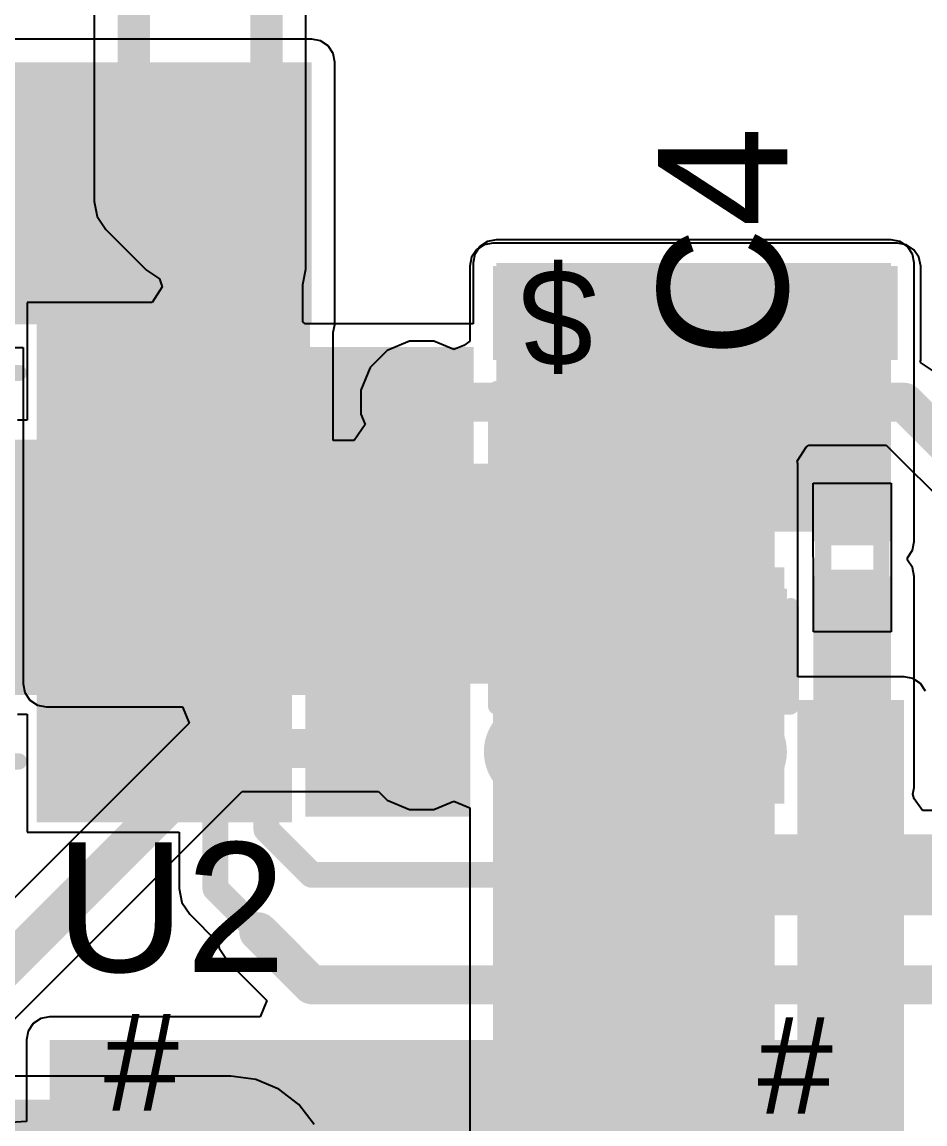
# Model space of a CAD drawing. Header units: millimetres. Extents: x -0.18 to 3.25, y -0.28 to 1.
# Drawn here: x 0.6775 to 0.9565, y 0.188 to 0.5284 of the extents above; entities that cross this region are included whole.
import ezdxf

# ---------------------------------------------------------------- set-up
doc = ezdxf.new("R2010")
doc.units = ezdxf.units.MM
doc.header["$MEASUREMENT"] = 0
for name, color, linetype in [('BottomLayer', 5, 'Continuous'), ('BottomSolder', 6, 'Continuous'), ('TopLayer', 1, 'Continuous'), ('TopOverlay', 2, 'Continuous'), ('TopPaste', 8, 'Continuous'), ('TopSolder', 216, 'Continuous'), ('ViaHoleLayer', 16, 'Continuous')]:
    doc.layers.add(name, color=color, linetype=linetype)
doc.styles.add('Arial', font='', dxfattribs={"height": 0.2})
doc.styles.get('Arial').set_extended_font_data('Arial')

# ---------------------------------------------------------------- blocks, each defined once
blk = doc.blocks.new('20_QFN_3')
at = {"layer": 'TopLayer'}
for points in [[(-0.03543, 0.0748), (-0.02756, 0.0748), (-0.02756, 0.04331), (-0.03543, 0.04331)], [(-0.01969, 0.0748), (-0.01181, 0.0748), (-0.01181, 0.04331), (-0.01969, 0.04331)], [(-0.00394, 0.0748), (0.00394, 0.0748), (0.00394, 0.04331), (-0.00394, 0.04331)], [(0.01181, 0.0748), (0.01969, 0.0748), (0.01969, 0.04331), (0.01181, 0.04331)], [(0.02756, 0.0748), (0.03543, 0.0748), (0.03543, 0.04331), (0.02756, 0.04331)], [(-0.0748, 0.03543), (-0.04331, 0.03543), (-0.04331, 0.02756), (-0.0748, 0.02756)], [(-0.03543, 0.03543), (0.03543, 0.03543), (0.03543, -0.03543), (-0.03543, -0.03543)], [(0.04331, 0.03543), (0.0748, 0.03543), (0.0748, 0.02756), (0.04331, 0.02756)], [(-0.0748, 0.01969), (-0.04331, 0.01969), (-0.04331, 0.01181), (-0.0748, 0.01181)], [(0.04331, 0.01969), (0.0748, 0.01969), (0.0748, 0.01181), (0.04331, 0.01181)], [(-0.0748, 0.00394), (-0.04331, 0.00394), (-0.04331, -0.00394), (-0.0748, -0.00394)], [(0.04331, 0.00394), (0.0748, 0.00394), (0.0748, -0.00394), (0.04331, -0.00394)], [(-0.0748, -0.01181), (-0.04331, -0.01181), (-0.04331, -0.01969), (-0.0748, -0.01969)], [(0.04331, -0.01181), (0.0748, -0.01181), (0.0748, -0.01969), (0.04331, -0.01969)], [(-0.0748, -0.02756), (-0.04331, -0.02756), (-0.04331, -0.03543), (-0.0748, -0.03543)], [(0.04331, -0.02756), (0.0748, -0.02756), (0.0748, -0.03543), (0.04331, -0.03543)], [(-0.03543, -0.04331), (-0.02756, -0.04331), (-0.02756, -0.0748), (-0.03543, -0.0748)], [(-0.01969, -0.04331), (-0.01181, -0.04331), (-0.01181, -0.0748), (-0.01969, -0.0748)], [(-0.00394, -0.04331), (0.00394, -0.04331), (0.00394, -0.0748), (-0.00394, -0.0748)], [(0.01181, -0.04331), (0.01969, -0.04331), (0.01969, -0.0748), (0.01181, -0.0748)], [(0.02756, -0.04331), (0.03543, -0.04331), (0.03543, -0.0748), (0.02756, -0.0748)]]:
    blk.add_hatch(color=1, dxfattribs=at).paths.add_polyline_path(points)
at = {"layer": 'TopPaste'}
for points in [[(-0.03543, 0.0748), (-0.02756, 0.0748), (-0.02756, 0.04331), (-0.03543, 0.04331)], [(-0.01969, 0.0748), (-0.01181, 0.0748), (-0.01181, 0.04331), (-0.01969, 0.04331)], [(-0.00394, 0.0748), (0.00394, 0.0748), (0.00394, 0.04331), (-0.00394, 0.04331)], [(0.01181, 0.0748), (0.01969, 0.0748), (0.01969, 0.04331), (0.01181, 0.04331)], [(0.02756, 0.0748), (0.03543, 0.0748), (0.03543, 0.04331), (0.02756, 0.04331)], [(-0.0748, 0.03543), (-0.04331, 0.03543), (-0.04331, 0.02756), (-0.0748, 0.02756)], [(-0.03543, 0.03543), (0.03543, 0.03543), (0.03543, -0.03543), (-0.03543, -0.03543)], [(0.04331, 0.03543), (0.0748, 0.03543), (0.0748, 0.02756), (0.04331, 0.02756)], [(-0.0748, 0.01969), (-0.04331, 0.01969), (-0.04331, 0.01181), (-0.0748, 0.01181)], [(0.04331, 0.01969), (0.0748, 0.01969), (0.0748, 0.01181), (0.04331, 0.01181)], [(-0.0748, 0.00394), (-0.04331, 0.00394), (-0.04331, -0.00394), (-0.0748, -0.00394)], [(0.04331, 0.00394), (0.0748, 0.00394), (0.0748, -0.00394), (0.04331, -0.00394)], [(-0.0748, -0.01181), (-0.04331, -0.01181), (-0.04331, -0.01969), (-0.0748, -0.01969)], [(0.04331, -0.01181), (0.0748, -0.01181), (0.0748, -0.01969), (0.04331, -0.01969)], [(-0.0748, -0.02756), (-0.04331, -0.02756), (-0.04331, -0.03543), (-0.0748, -0.03543)], [(0.04331, -0.02756), (0.0748, -0.02756), (0.0748, -0.03543), (0.04331, -0.03543)], [(-0.03543, -0.04331), (-0.02756, -0.04331), (-0.02756, -0.0748), (-0.03543, -0.0748)], [(-0.01969, -0.04331), (-0.01181, -0.04331), (-0.01181, -0.0748), (-0.01969, -0.0748)], [(-0.00394, -0.04331), (0.00394, -0.04331), (0.00394, -0.0748), (-0.00394, -0.0748)], [(0.01181, -0.04331), (0.01969, -0.04331), (0.01969, -0.0748), (0.01181, -0.0748)], [(0.02756, -0.04331), (0.03543, -0.04331), (0.03543, -0.0748), (0.02756, -0.0748)]]:
    blk.add_hatch(color=8, dxfattribs=at).paths.add_polyline_path(points)
at = {"layer": 'TopSolder'}
for points in [[(-0.03943, 0.0788), (-0.02356, 0.0788), (-0.02356, 0.03931), (-0.03943, 0.03931)], [(-0.02369, 0.0788), (-0.00781, 0.0788), (-0.00781, 0.03931), (-0.02369, 0.03931)], [(-0.00794, 0.0788), (0.00794, 0.0788), (0.00794, 0.03931), (-0.00794, 0.03931)], [(0.00781, 0.0788), (0.02369, 0.0788), (0.02369, 0.03931), (0.00781, 0.03931)], [(0.02356, 0.0788), (0.03943, 0.0788), (0.03943, 0.03931), (0.02356, 0.03931)], [(-0.0788, 0.03943), (-0.03931, 0.03943), (-0.03931, 0.02356), (-0.0788, 0.02356)], [(-0.03943, 0.03943), (0.03943, 0.03943), (0.03943, -0.03943), (-0.03943, -0.03943)], [(0.03931, 0.03943), (0.0788, 0.03943), (0.0788, 0.02356), (0.03931, 0.02356)], [(-0.0788, 0.02369), (-0.03931, 0.02369), (-0.03931, 0.00781), (-0.0788, 0.00781)], [(0.03931, 0.02369), (0.0788, 0.02369), (0.0788, 0.00781), (0.03931, 0.00781)], [(-0.0788, 0.00794), (-0.03931, 0.00794), (-0.03931, -0.00794), (-0.0788, -0.00794)], [(0.03931, 0.00794), (0.0788, 0.00794), (0.0788, -0.00794), (0.03931, -0.00794)], [(-0.0788, -0.00781), (-0.03931, -0.00781), (-0.03931, -0.02369), (-0.0788, -0.02369)], [(0.03931, -0.00781), (0.0788, -0.00781), (0.0788, -0.02369), (0.03931, -0.02369)], [(-0.0788, -0.02356), (-0.03931, -0.02356), (-0.03931, -0.03943), (-0.0788, -0.03943)], [(0.03931, -0.02356), (0.0788, -0.02356), (0.0788, -0.03943), (0.03931, -0.03943)], [(-0.03943, -0.03931), (-0.02356, -0.03931), (-0.02356, -0.0788), (-0.03943, -0.0788)], [(-0.02369, -0.03931), (-0.00781, -0.03931), (-0.00781, -0.0788), (-0.02369, -0.0788)], [(-0.00794, -0.03931), (0.00794, -0.03931), (0.00794, -0.0788), (-0.00794, -0.0788)], [(0.00781, -0.03931), (0.02369, -0.03931), (0.02369, -0.0788), (0.00781, -0.0788)], [(0.02356, -0.03931), (0.03943, -0.03931), (0.03943, -0.0788), (0.02356, -0.0788)]]:
    blk.add_hatch(color=216, dxfattribs=at).paths.add_polyline_path(points)
at = {"layer": 'TopOverlay', "const_width": 0.005}
for points in [[(-0.06, 0.06), (-0.06, 0.045)], [(-0.045, 0.06), (-0.06, 0.06)], [(0.06, 0.06), (0.045, 0.06)], [(0.06, 0.06), (0.06, 0.045)], [(-0.06, -0.045), (-0.06, -0.06)], [(0.06, -0.045), (0.06, -0.06)], [(-0.045, -0.06), (-0.06, -0.06)], [(0.06, -0.06), (0.045, -0.06)]]:
    blk.add_lwpolyline(points, dxfattribs=at)
at = {"layer": 'TopOverlay'}
for points, const_width in [([(-0.06125, 0.06, 1), (-0.05875, 0.06, 1)], 0.0025), ([(-0.06125, 0.06, 1), (-0.05875, 0.06, 1)], 0.0025), ([(-0.04625, 0.06, 1), (-0.04375, 0.06, 1)], 0.0025), ([(0.04375, 0.06, 1), (0.04625, 0.06, 1)], 0.0025), ([(0.05875, 0.06, 1), (0.06125, 0.06, 1)], 0.0025), ([(0.05875, 0.06, 1), (0.06125, 0.06, 1)], 0.0025), ([(-0.068, 0.043, 1), (-0.072, 0.043, 1)], 0.005), ([(-0.07325, 0.043, 1), (-0.07075, 0.043, 1)], 0.0025), ([(-0.06925, 0.043, 1), (-0.06675, 0.043, 1)], 0.0025), ([(-0.06125, 0.045, 1), (-0.05875, 0.045, 1)], 0.0025), ([(0.05875, 0.045, 1), (0.06125, 0.045, 1)], 0.0025), ([(-0.06125, -0.045, 1), (-0.05875, -0.045, 1)], 0.0025), ([(0.05875, -0.045, 1), (0.06125, -0.045, 1)], 0.0025), ([(-0.06125, -0.06, 1), (-0.05875, -0.06, 1)], 0.0025), ([(-0.06125, -0.06, 1), (-0.05875, -0.06, 1)], 0.0025), ([(-0.04625, -0.06, 1), (-0.04375, -0.06, 1)], 0.0025), ([(0.04375, -0.06, 1), (0.04625, -0.06, 1)], 0.0025), ([(0.05875, -0.06, 1), (0.06125, -0.06, 1)], 0.0025), ([(0.05875, -0.06, 1), (0.06125, -0.06, 1)], 0.0025)]:
    blk.add_lwpolyline(points, format="xyb", close=True, dxfattribs=dict(at, const_width=const_width))
blk = doc.blocks.new('IND_0201_15')
at = {"layer": 'TopLayer'}
for points in [[(-0.01575, 0.00591), (-0.00591, 0.00591), (-0.00591, -0.00591), (-0.01575, -0.00591)], [(0.00591, 0.00591), (0.01575, 0.00591), (0.01575, -0.00591), (0.00591, -0.00591)]]:
    blk.add_hatch(color=1, dxfattribs=at).paths.add_polyline_path(points)
at = {"layer": 'TopPaste'}
for points in [[(-0.01575, 0.00591), (-0.00591, 0.00591), (-0.00591, -0.00591), (-0.01575, -0.00591)], [(0.00591, 0.00591), (0.01575, 0.00591), (0.01575, -0.00591), (0.00591, -0.00591)]]:
    blk.add_hatch(color=8, dxfattribs=at).paths.add_polyline_path(points)
at = {"layer": 'TopSolder'}
for points in [[(-0.01791, 0.00807), (-0.00374, 0.00807), (-0.00374, -0.00807), (-0.01791, -0.00807)], [(0.00374, 0.00807), (0.01791, 0.00807), (0.01791, -0.00807), (0.00374, -0.00807)]]:
    blk.add_hatch(color=216, dxfattribs=at).paths.add_polyline_path(points)
at = {"layer": 'TopOverlay', "const_width": 0.005}
for points in [[(-0.019, 0.009), (0.019, 0.009)], [(-0.019, 0.009), (-0.019, -0.009)], [(0.019, 0.009), (0.019, -0.009)], [(-0.019, -0.009), (0.019, -0.009)]]:
    blk.add_lwpolyline(points, dxfattribs=at)
at = {"layer": 'TopOverlay', "const_width": 0.0025}
for points in [[(-0.02025, 0.009, 1), (-0.01775, 0.009, 1)], [(-0.02025, 0.009, 1), (-0.01775, 0.009, 1)], [(0.01775, 0.009, 1), (0.02025, 0.009, 1)], [(0.01775, 0.009, 1), (0.02025, 0.009, 1)], [(-0.02025, -0.009, 1), (-0.01775, -0.009, 1)], [(-0.02025, -0.009, 1), (-0.01775, -0.009, 1)], [(0.01775, -0.009, 1), (0.02025, -0.009, 1)], [(0.01775, -0.009, 1), (0.02025, -0.009, 1)]]:
    blk.add_lwpolyline(points, format="xyb", close=True, dxfattribs=at)
blk = doc.blocks.new('C__0603_23')
at = {"layer": 'TopLayer'}
for points in [[(-0.015, 0.0175), (-0.015, -0.0175), (-0.045, -0.0175), (-0.045, 0.0175)], [(0.045, 0.0175), (0.045, -0.0175), (0.015, -0.0175), (0.015, 0.0175)]]:
    blk.add_hatch(color=1, dxfattribs=at).paths.add_polyline_path(points)
at = {"layer": 'TopPaste'}
for points in [[(-0.015, 0.0175), (-0.015, -0.0175), (-0.045, -0.0175), (-0.045, 0.0175)], [(0.045, 0.0175), (0.045, -0.0175), (0.015, -0.0175), (0.015, 0.0175)]]:
    blk.add_hatch(color=8, dxfattribs=at).paths.add_polyline_path(points)
at = {"layer": 'TopSolder'}
for points in [[(-0.01264, 0.01986), (-0.01264, -0.01986), (-0.04736, -0.01986), (-0.04736, 0.01986)], [(0.04736, 0.01986), (0.04736, -0.01986), (0.01264, -0.01986), (0.01264, 0.01986)]]:
    blk.add_hatch(color=216, dxfattribs=at).paths.add_polyline_path(points)
at = {"layer": 'TopOverlay', "const_width": 0.005}
for points in [[(-0.018, 0.021), (-0.049, 0.021)], [(-0.049, -0.021), (-0.049, 0.021)], [(0.049, 0.021), (0.018, 0.021)], [(0.049, -0.021), (0.049, 0.021)], [(-0.018, -0.021), (-0.049, -0.021)], [(0.049, -0.021), (0.018, -0.021)]]:
    blk.add_lwpolyline(points, dxfattribs=at)
at = {"layer": 'TopOverlay', "const_width": 0.0025}
for points in [[(-0.05025, 0.021, 1), (-0.04775, 0.021, 1)], [(-0.05025, 0.021, 1), (-0.04775, 0.021, 1)], [(-0.01925, 0.021, 1), (-0.01675, 0.021, 1)], [(0.01675, 0.021, 1), (0.01925, 0.021, 1)], [(0.04775, 0.021, 1), (0.05025, 0.021, 1)], [(0.04775, 0.021, 1), (0.05025, 0.021, 1)], [(-0.05025, -0.021, 1), (-0.04775, -0.021, 1)], [(-0.05025, -0.021, 1), (-0.04775, -0.021, 1)], [(-0.01925, -0.021, 1), (-0.01675, -0.021, 1)], [(0.01675, -0.021, 1), (0.01925, -0.021, 1)], [(0.04775, -0.021, 1), (0.05025, -0.021, 1)], [(0.04775, -0.021, 1), (0.05025, -0.021, 1)]]:
    blk.add_lwpolyline(points, format="xyb", close=True, dxfattribs=at)
blk = doc.blocks.new('C__0603_24')
at = {"layer": 'TopLayer'}
for points in [[(-0.015, 0.0175), (-0.015, -0.0175), (-0.045, -0.0175), (-0.045, 0.0175)], [(0.045, 0.0175), (0.045, -0.0175), (0.015, -0.0175), (0.015, 0.0175)]]:
    blk.add_hatch(color=1, dxfattribs=at).paths.add_polyline_path(points)
at = {"layer": 'TopPaste'}
for points in [[(-0.015, 0.0175), (-0.015, -0.0175), (-0.045, -0.0175), (-0.045, 0.0175)], [(0.045, 0.0175), (0.045, -0.0175), (0.015, -0.0175), (0.015, 0.0175)]]:
    blk.add_hatch(color=8, dxfattribs=at).paths.add_polyline_path(points)
at = {"layer": 'TopSolder'}
for points in [[(-0.01264, 0.01986), (-0.01264, -0.01986), (-0.04736, -0.01986), (-0.04736, 0.01986)], [(0.04736, 0.01986), (0.04736, -0.01986), (0.01264, -0.01986), (0.01264, 0.01986)]]:
    blk.add_hatch(color=216, dxfattribs=at).paths.add_polyline_path(points)
at = {"layer": 'TopOverlay', "const_width": 0.005}
for points in [[(-0.018, 0.021), (-0.049, 0.021)], [(-0.049, -0.021), (-0.049, 0.021)], [(0.049, 0.021), (0.018, 0.021)], [(0.049, -0.021), (0.049, 0.021)], [(-0.018, -0.021), (-0.049, -0.021)], [(0.049, -0.021), (0.018, -0.021)]]:
    blk.add_lwpolyline(points, dxfattribs=at)
at = {"layer": 'TopOverlay', "const_width": 0.0025}
for points in [[(-0.05025, 0.021, 1), (-0.04775, 0.021, 1)], [(-0.05025, 0.021, 1), (-0.04775, 0.021, 1)], [(-0.01925, 0.021, 1), (-0.01675, 0.021, 1)], [(0.01675, 0.021, 1), (0.01925, 0.021, 1)], [(0.04775, 0.021, 1), (0.05025, 0.021, 1)], [(0.04775, 0.021, 1), (0.05025, 0.021, 1)], [(-0.05025, -0.021, 1), (-0.04775, -0.021, 1)], [(-0.05025, -0.021, 1), (-0.04775, -0.021, 1)], [(-0.01925, -0.021, 1), (-0.01675, -0.021, 1)], [(0.01675, -0.021, 1), (0.01925, -0.021, 1)], [(0.04775, -0.021, 1), (0.05025, -0.021, 1)], [(0.04775, -0.021, 1), (0.05025, -0.021, 1)]]:
    blk.add_lwpolyline(points, format="xyb", close=True, dxfattribs=at)

msp = doc.modelspace()

# ---------------------------------------------------------------- hatches: boundary and pattern name
at = {"layer": 'BottomLayer'}
for points in [[(0.455, 0.435), (0.767, 0.435), (0.767, 0.516), (0.455, 0.516)], [(0.685, 0.338), (0.7665, 0.338), (0.7665, 0.487), (0.685, 0.487)], [(0.948, 0.424), (0.948, 0.453), (0.823, 0.453), (0.823, 0.424)], [(0.685, 0.324), (0.89, 0.324), (0.89, 0.392), (0.685, 0.392)], [(0.91, 0.063), (0.91, 0.392), (0.823, 0.392), (0.823, 0.063)], [(0.917, 0.185), (0.95, 0.185), (0.95, 0.319), (0.917, 0.319)]]:
    msp.add_hatch(color=5, dxfattribs=at).paths.add_polyline_path(points)
h = msp.add_hatch(color=5, dxfattribs=at)
edge = h.paths.add_edge_path()
edge.add_arc((0.839, 0.436), 0.01181, 0, 360)
h = msp.add_hatch(color=5, dxfattribs=at)
edge = h.paths.add_edge_path()
edge.add_arc((0.87, 0.436), 0.01181, 0, 360)
h = msp.add_hatch(color=5, dxfattribs=at)
edge = h.paths.add_edge_path()
edge.add_arc((0.901, 0.436), 0.01181, 0, 360)
h = msp.add_hatch(color=5, dxfattribs=at)
edge = h.paths.add_edge_path()
edge.add_arc((0.932, 0.436), 0.01181, 0, 360)
h = msp.add_hatch(color=5, dxfattribs=at)
edge = h.paths.add_edge_path()
edge.add_arc((0.801, 0.411), 0.01181, 0, 360)
h = msp.add_hatch(color=5, dxfattribs=at)
edge = h.paths.add_edge_path()
edge.add_arc((0.701, 0.378), 0.01181, 0, 360)
h = msp.add_hatch(color=5, dxfattribs=at)
edge = h.paths.add_edge_path()
edge.add_arc((0.74, 0.378), 0.01181, 0, 360)
h = msp.add_hatch(color=5, dxfattribs=at)
edge = h.paths.add_edge_path()
edge.add_arc((0.72, 0.359), 0.01181, 0, 360)
h = msp.add_hatch(color=5, dxfattribs=at)
edge = h.paths.add_edge_path()
edge.add_arc((0.701, 0.34), 0.01181, 0, 360)
h = msp.add_hatch(color=5, dxfattribs=at)
edge = h.paths.add_edge_path()
edge.add_arc((0.74, 0.34), 0.01181, 0, 360)
h = msp.add_hatch(color=5, dxfattribs=at)
edge = h.paths.add_edge_path()
edge.add_arc((0.934, 0.305), 0.01181, 0, 360)
h = msp.add_hatch(color=5, dxfattribs=at)
edge = h.paths.add_edge_path()
edge.add_arc((0.801, 0.304), 0.01181, 0, 360)
h = msp.add_hatch(color=5, dxfattribs=at)
edge = h.paths.add_edge_path()
edge.add_arc((0.836, 0.303), 0.01181, 0, 360)
h = msp.add_hatch(color=5, dxfattribs=at)
edge = h.paths.add_edge_path()
edge.add_arc((0.867, 0.303), 0.01181, 0, 360)
h = msp.add_hatch(color=5, dxfattribs=at)
edge = h.paths.add_edge_path()
edge.add_arc((0.898, 0.303), 0.01181, 0, 360)
h = msp.add_hatch(color=5, dxfattribs=at)
edge = h.paths.add_edge_path()
edge.add_arc((0.934, 0.2), 0.01181, 0, 360)
at = {"layer": 'BottomSolder'}
h = msp.add_hatch(color=6, dxfattribs=at)
edge = h.paths.add_edge_path()
edge.add_arc((0.839, 0.436), 0.01581, 0, 360)
h = msp.add_hatch(color=6, dxfattribs=at)
edge = h.paths.add_edge_path()
edge.add_arc((0.87, 0.436), 0.01581, 0, 360)
h = msp.add_hatch(color=6, dxfattribs=at)
edge = h.paths.add_edge_path()
edge.add_arc((0.901, 0.436), 0.01581, 0, 360)
h = msp.add_hatch(color=6, dxfattribs=at)
edge = h.paths.add_edge_path()
edge.add_arc((0.932, 0.436), 0.01581, 0, 360)
h = msp.add_hatch(color=6, dxfattribs=at)
edge = h.paths.add_edge_path()
edge.add_arc((0.701, 0.378), 0.01581, 0, 360)
h = msp.add_hatch(color=6, dxfattribs=at)
edge = h.paths.add_edge_path()
edge.add_arc((0.74, 0.378), 0.01581, 0, 360)
h = msp.add_hatch(color=6, dxfattribs=at)
edge = h.paths.add_edge_path()
edge.add_arc((0.72, 0.359), 0.01581, 0, 360)
h = msp.add_hatch(color=6, dxfattribs=at)
edge = h.paths.add_edge_path()
edge.add_arc((0.701, 0.34), 0.01581, 0, 360)
h = msp.add_hatch(color=6, dxfattribs=at)
edge = h.paths.add_edge_path()
edge.add_arc((0.74, 0.34), 0.01581, 0, 360)
h = msp.add_hatch(color=6, dxfattribs=at)
edge = h.paths.add_edge_path()
edge.add_arc((0.934, 0.305), 0.01581, 0, 360)
h = msp.add_hatch(color=6, dxfattribs=at)
edge = h.paths.add_edge_path()
edge.add_arc((0.836, 0.303), 0.01581, 0, 360)
h = msp.add_hatch(color=6, dxfattribs=at)
edge = h.paths.add_edge_path()
edge.add_arc((0.867, 0.303), 0.01581, 0, 360)
h = msp.add_hatch(color=6, dxfattribs=at)
edge = h.paths.add_edge_path()
edge.add_arc((0.898, 0.303), 0.01581, 0, 360)
at = {"layer": 'TopLayer'}
for points in [[(0.824, 0.371), (0.946, 0.371), (0.946, 0.454), (0.824, 0.454)], [(0.765, 0.387), (0.817, 0.387), (0.817, 0.428), (0.765, 0.428)], [(0.922, 0.368), (0.946, 0.368), (0.946, 0.38), (0.922, 0.38)], [(0.824, 0.287), (0.913, 0.287), (0.913, 0.36), (0.824, 0.36)], [(0.922, 0.292), (0.946, 0.292), (0.946, 0.35717), (0.922, 0.35717)], [(0.765, 0.283), (0.816, 0.283), (0.816, 0.333), (0.765, 0.333)], [(0.686, 0.141), (0.95, 0.141), (0.95, 0.214), (0.686, 0.214)]]:
    msp.add_hatch(color=1, dxfattribs=at).paths.add_polyline_path(points)
h = msp.add_hatch(color=1, dxfattribs=at)
edge = h.paths.add_edge_path()
edge.add_arc((0.839, 0.436), 0.01181, 0, 360)
h = msp.add_hatch(color=1, dxfattribs=at)
edge = h.paths.add_edge_path()
edge.add_arc((0.87, 0.436), 0.01181, 0, 360)
h = msp.add_hatch(color=1, dxfattribs=at)
edge = h.paths.add_edge_path()
edge.add_arc((0.901, 0.436), 0.01181, 0, 360)
h = msp.add_hatch(color=1, dxfattribs=at)
edge = h.paths.add_edge_path()
edge.add_arc((0.932, 0.436), 0.01181, 0, 360)
h = msp.add_hatch(color=1, dxfattribs=at)
edge = h.paths.add_edge_path()
edge.add_arc((0.801, 0.411), 0.01181, 0, 360)
h = msp.add_hatch(color=1, dxfattribs=at)
edge = h.paths.add_edge_path()
edge.add_arc((0.701, 0.378), 0.01181, 0, 360)
h = msp.add_hatch(color=1, dxfattribs=at)
edge = h.paths.add_edge_path()
edge.add_arc((0.74, 0.378), 0.01181, 0, 360)
h = msp.add_hatch(color=1, dxfattribs=at)
edge = h.paths.add_edge_path()
edge.add_arc((0.72, 0.359), 0.01181, 0, 360)
h = msp.add_hatch(color=1, dxfattribs=at)
edge = h.paths.add_edge_path()
edge.add_arc((0.701, 0.34), 0.01181, 0, 360)
h = msp.add_hatch(color=1, dxfattribs=at)
edge = h.paths.add_edge_path()
edge.add_arc((0.74, 0.34), 0.01181, 0, 360)
h = msp.add_hatch(color=1, dxfattribs=at)
edge = h.paths.add_edge_path()
edge.add_arc((0.934, 0.305), 0.01181, 0, 360)
h = msp.add_hatch(color=1, dxfattribs=at)
edge = h.paths.add_edge_path()
edge.add_arc((0.801, 0.304), 0.01181, 0, 360)
h = msp.add_hatch(color=1, dxfattribs=at)
edge = h.paths.add_edge_path()
edge.add_arc((0.836, 0.303), 0.01181, 0, 360)
h = msp.add_hatch(color=1, dxfattribs=at)
edge = h.paths.add_edge_path()
edge.add_arc((0.867, 0.303), 0.01181, 0, 360)
h = msp.add_hatch(color=1, dxfattribs=at)
edge = h.paths.add_edge_path()
edge.add_arc((0.898, 0.303), 0.01181, 0, 360)
h = msp.add_hatch(color=1, dxfattribs=at)
edge = h.paths.add_edge_path()
edge.add_arc((0.934, 0.2), 0.01181, 0, 360)
at = {"layer": 'TopSolder'}
h = msp.add_hatch(color=216, dxfattribs=at)
edge = h.paths.add_edge_path()
edge.add_arc((0.839, 0.436), 0.01581, 0, 360)
h = msp.add_hatch(color=216, dxfattribs=at)
edge = h.paths.add_edge_path()
edge.add_arc((0.87, 0.436), 0.01581, 0, 360)
h = msp.add_hatch(color=216, dxfattribs=at)
edge = h.paths.add_edge_path()
edge.add_arc((0.901, 0.436), 0.01581, 0, 360)
h = msp.add_hatch(color=216, dxfattribs=at)
edge = h.paths.add_edge_path()
edge.add_arc((0.932, 0.436), 0.01581, 0, 360)
h = msp.add_hatch(color=216, dxfattribs=at)
edge = h.paths.add_edge_path()
edge.add_arc((0.701, 0.378), 0.01581, 0, 360)
h = msp.add_hatch(color=216, dxfattribs=at)
edge = h.paths.add_edge_path()
edge.add_arc((0.74, 0.378), 0.01581, 0, 360)
h = msp.add_hatch(color=216, dxfattribs=at)
edge = h.paths.add_edge_path()
edge.add_arc((0.72, 0.359), 0.01581, 0, 360)
h = msp.add_hatch(color=216, dxfattribs=at)
edge = h.paths.add_edge_path()
edge.add_arc((0.701, 0.34), 0.01581, 0, 360)
h = msp.add_hatch(color=216, dxfattribs=at)
edge = h.paths.add_edge_path()
edge.add_arc((0.74, 0.34), 0.01581, 0, 360)
h = msp.add_hatch(color=216, dxfattribs=at)
edge = h.paths.add_edge_path()
edge.add_arc((0.934, 0.305), 0.01581, 0, 360)
h = msp.add_hatch(color=216, dxfattribs=at)
edge = h.paths.add_edge_path()
edge.add_arc((0.836, 0.303), 0.01581, 0, 360)
h = msp.add_hatch(color=216, dxfattribs=at)
edge = h.paths.add_edge_path()
edge.add_arc((0.867, 0.303), 0.01581, 0, 360)
h = msp.add_hatch(color=216, dxfattribs=at)
edge = h.paths.add_edge_path()
edge.add_arc((0.898, 0.303), 0.01581, 0, 360)
at = {"layer": 'ViaHoleLayer'}
h = msp.add_hatch(color=16, dxfattribs=at)
edge = h.paths.add_edge_path()
edge.add_arc((0.839, 0.436), 0.00591, 0, 360)
h = msp.add_hatch(color=16, dxfattribs=at)
edge = h.paths.add_edge_path()
edge.add_arc((0.87, 0.436), 0.00591, 0, 360)
h = msp.add_hatch(color=16, dxfattribs=at)
edge = h.paths.add_edge_path()
edge.add_arc((0.901, 0.436), 0.00591, 0, 360)
h = msp.add_hatch(color=16, dxfattribs=at)
edge = h.paths.add_edge_path()
edge.add_arc((0.932, 0.436), 0.00591, 0, 360)
h = msp.add_hatch(color=16, dxfattribs=at)
edge = h.paths.add_edge_path()
edge.add_arc((0.801, 0.411), 0.00591, 0, 360)
h = msp.add_hatch(color=16, dxfattribs=at)
edge = h.paths.add_edge_path()
edge.add_arc((0.701, 0.378), 0.00591, 0, 360)
h = msp.add_hatch(color=16, dxfattribs=at)
edge = h.paths.add_edge_path()
edge.add_arc((0.74, 0.378), 0.00591, 0, 360)
h = msp.add_hatch(color=16, dxfattribs=at)
edge = h.paths.add_edge_path()
edge.add_arc((0.72, 0.359), 0.00591, 0, 360)
h = msp.add_hatch(color=16, dxfattribs=at)
edge = h.paths.add_edge_path()
edge.add_arc((0.701, 0.34), 0.00591, 0, 360)
h = msp.add_hatch(color=16, dxfattribs=at)
edge = h.paths.add_edge_path()
edge.add_arc((0.74, 0.34), 0.00591, 0, 360)
h = msp.add_hatch(color=16, dxfattribs=at)
edge = h.paths.add_edge_path()
edge.add_arc((0.801, 0.304), 0.00591, 0, 360)
h = msp.add_hatch(color=16, dxfattribs=at)
edge = h.paths.add_edge_path()
edge.add_arc((0.934, 0.305), 0.00591, 0, 360)
h = msp.add_hatch(color=16, dxfattribs=at)
edge = h.paths.add_edge_path()
edge.add_arc((0.836, 0.303), 0.00591, 0, 360)
h = msp.add_hatch(color=16, dxfattribs=at)
edge = h.paths.add_edge_path()
edge.add_arc((0.867, 0.303), 0.00591, 0, 360)
h = msp.add_hatch(color=16, dxfattribs=at)
edge = h.paths.add_edge_path()
edge.add_arc((0.898, 0.303), 0.00591, 0, 360)
h = msp.add_hatch(color=16, dxfattribs=at)
edge = h.paths.add_edge_path()
edge.add_arc((0.934, 0.2), 0.00591, 0, 360)

# ---------------------------------------------------------------- linework, layer by layer
at = {"layer": 'BottomLayer'}
for p, q in [((0.767, 0.52314), (0.46685, 0.52314)), ((0.76973, 0.52259), (0.767, 0.52314)), ((0.77205, 0.52105), (0.76973, 0.52259)), ((0.77359, 0.51873), (0.77205, 0.52105)), ((0.77414, 0.516), (0.77359, 0.51873)), ((0.77414, 0.435), (0.77414, 0.516)), ((0.82027, 0.45959), (0.81795, 0.45805)), ((0.823, 0.46014), (0.82027, 0.45959)), ((0.948, 0.46014), (0.823, 0.46014)), ((0.95073, 0.45959), (0.948, 0.46014)), ((0.95305, 0.45805), (0.95073, 0.45959)), ((0.81795, 0.45805), (0.81641, 0.45573)), ((0.95459, 0.45573), (0.95305, 0.45805)), ((0.81641, 0.45573), (0.81586, 0.453)), ((0.81586, 0.453), (0.81586, 0.42981)), ((0.95514, 0.453), (0.95459, 0.45573)), ((0.95514, 0.424), (0.95514, 0.453)), ((0.77364, 0.43249), (0.77414, 0.435)), ((0.77364, 0.39914), (0.77364, 0.43249)), ((0.79726, 0.42981), (0.79034, 0.42695)), ((0.80474, 0.42981), (0.79726, 0.42981)), ((0.81086, 0.42728), (0.80474, 0.42981)), ((0.81586, 0.42981), (0.81395, 0.42851)), ((0.55614, 0.42786), (0.67786, 0.42786)), ((0.67786, 0.42786), (0.67786, 0.392)), ((0.79034, 0.42695), (0.78505, 0.42166)), ((0.81395, 0.42851), (0.81086, 0.42728)), ((0.95499, 0.42326), (0.95514, 0.424)), ((0.95507, 0.42325), (0.95499, 0.42326)), ((0.95937, 0.42037), (0.95507, 0.42325)), ((0.78505, 0.42166), (0.78219, 0.41474)), ((0.78219, 0.41474), (0.78219, 0.40726)), ((0.78219, 0.40726), (0.78348, 0.40414)), ((0.78348, 0.40414), (0.78014, 0.39914)), ((0.78014, 0.39914), (0.77364, 0.39914)), ((0.91699, 0.39275), (0.91972, 0.39709)), ((0.91972, 0.39709), (0.92059, 0.39775)), ((0.92059, 0.39775), (0.94451, 0.39775)), ((0.94451, 0.39775), (1.00875, 0.33351)), ((0.67786, 0.392), (0.67786, 0.338)), ((0.91714, 0.392), (0.91699, 0.39275)), ((0.91714, 0.32614), (0.91714, 0.392)), ((0.67786, 0.338), (0.67786, 0.324)), ((0.67786, 0.324), (0.67841, 0.32127)), ((0.95, 0.32614), (0.91714, 0.32614)), ((0.95273, 0.32559), (0.95, 0.32614)), ((0.95505, 0.32405), (0.95273, 0.32559)), ((0.95659, 0.32173), (0.95505, 0.32405)), ((0.67841, 0.32127), (0.67995, 0.31895)), ((0.67995, 0.31895), (0.68227, 0.31741)), ((0.68227, 0.31741), (0.685, 0.31686)), ((0.685, 0.31686), (0.72705, 0.31686)), ((0.72705, 0.31686), (0.72912, 0.31186)), ((0.72912, 0.31186), (0.65207, 0.23481)), ((0.67081, 0.21607), (0.74549, 0.29075)), ((0.74549, 0.29075), (0.78765, 0.29075)), ((0.78765, 0.29075), (0.79034, 0.28805)), ((0.79034, 0.28805), (0.79726, 0.28519)), ((0.80474, 0.28519), (0.81086, 0.28772)), ((0.81086, 0.28772), (0.81586, 0.28573)), ((0.79726, 0.28519), (0.80474, 0.28519)), ((0.81586, 0.28573), (0.81586, 0.10071)), ((0.742, 0.20275), (0.67189, 0.20275)), ((0.7497, 0.20174), (0.742, 0.20275)), ((0.75688, 0.19877), (0.7497, 0.20174)), ((0.76304, 0.19404), (0.75688, 0.19877)), ((0.76777, 0.18788), (0.76304, 0.19404))]:
    msp.add_line(p, q, dxfattribs=at)
for points, const_width in [([(0.801, 0.411), (0.95, 0.411)], 0.012), ([(0.95, 0.411), (1.022, 0.339)], 0.012), ([(0.652, 0.216), (0.74, 0.304)], 0.012), ([(0.74, 0.304), (0.801, 0.304)], 0.012), ([(0.334, 0.173), (0.742, 0.173)], 0.045)]:
    msp.add_lwpolyline(points, dxfattribs=dict(at, const_width=const_width))
for points, const_width in [([(0.798, 0.411, 1), (0.804, 0.411, 1)], 0.006), ([(0.947, 0.411, 1), (0.953, 0.411, 1)], 0.006), ([(0.947, 0.411, 1), (0.953, 0.411, 1)], 0.006), ([(0.737, 0.304, 1), (0.743, 0.304, 1)], 0.006), ([(0.737, 0.304, 1), (0.743, 0.304, 1)], 0.006), ([(0.798, 0.304, 1), (0.804, 0.304, 1)], 0.006), ([(0.73075, 0.173, 1), (0.75325, 0.173, 1)], 0.0225)]:
    msp.add_lwpolyline(points, format="xyb", close=True, dxfattribs=dict(at, const_width=const_width))
at = {"layer": 'TopLayer'}
for p, q in [((0.76523, 0.45203), (0.76523, 0.63094)), ((0.69976, 0.5855), (0.69976, 0.473)), ((0.69976, 0.473), (0.7007, 0.46832)), ((0.7007, 0.46832), (0.70335, 0.46435)), ((0.70335, 0.46435), (0.71597, 0.45172)), ((0.82127, 0.46059), (0.81895, 0.45905)), ((0.824, 0.46114), (0.82127, 0.46059)), ((0.946, 0.46114), (0.824, 0.46114)), ((0.94873, 0.46059), (0.946, 0.46114)), ((0.95105, 0.45905), (0.94873, 0.46059)), ((0.81741, 0.45673), (0.81686, 0.454)), ((0.81895, 0.45905), (0.81741, 0.45673)), ((0.95259, 0.45673), (0.95105, 0.45905)), ((0.95314, 0.454), (0.95259, 0.45673)), ((0.81686, 0.454), (0.81686, 0.43514)), ((0.95314, 0.38), (0.95314, 0.454)), ((0.71597, 0.45172), (0.71994, 0.44907)), ((0.7643, 0.44734), (0.76523, 0.45203)), ((0.72076, 0.4466), (0.71773, 0.4418)), ((0.71994, 0.44907), (0.72076, 0.4466)), ((0.76421, 0.44721), (0.7643, 0.44734)), ((0.76421, 0.43578), (0.76421, 0.44721)), ((0.71773, 0.4418), (0.67907, 0.4418)), ((0.67907, 0.4418), (0.67907, 0.40543)), ((0.765, 0.43514), (0.76421, 0.43578)), ((0.81686, 0.43514), (0.765, 0.43514)), ((0.67907, 0.40543), (0.67607, 0.40543)), ((0.922, 0.34), (0.92193, 0.386)), ((0.92193, 0.386), (0.946, 0.386)), ((0.946, 0.386), (0.946, 0.34)), ((0.95314, 0.368), (0.95314, 0.38)), ((0.95259, 0.36527), (0.95314, 0.368)), ((0.95105, 0.36295), (0.95259, 0.36527)), ((0.95105, 0.36222), (0.95105, 0.36295)), ((0.95259, 0.3599), (0.95105, 0.36222)), ((0.95314, 0.35717), (0.95259, 0.3599)), ((0.95314, 0.292), (0.95314, 0.35717)), ((0.946, 0.34), (0.922, 0.34)), ((0.67607, 0.31457), (0.67907, 0.31457)), ((0.67907, 0.31457), (0.67907, 0.2782)), ((0.95272, 0.28988), (0.95314, 0.292)), ((0.95313, 0.28851), (0.95272, 0.28988)), ((0.95568, 0.28488), (0.95313, 0.28851)), ((0.96998, 0.28488), (0.95568, 0.28488)), ((0.67907, 0.2782), (0.72603, 0.2782)), ((0.72603, 0.2782), (0.72603, 0.26075)), ((0.72603, 0.26075), (0.72603, 0.26075)), ((0.72603, 0.26075), (0.72689, 0.25646)), ((0.72689, 0.25646), (0.72932, 0.25282)), ((0.72932, 0.25282), (0.73802, 0.24412)), ((0.73802, 0.24412), (0.73838, 0.2423)), ((0.73838, 0.2423), (0.74125, 0.238)), ((0.74125, 0.238), (0.75312, 0.22614)), ((0.75312, 0.22614), (0.75105, 0.22114)), ((0.68095, 0.21905), (0.67941, 0.21673)), ((0.68327, 0.22059), (0.68095, 0.21905)), ((0.686, 0.22114), (0.68327, 0.22059)), ((0.75105, 0.22114), (0.686, 0.22114)), ((0.67941, 0.21673), (0.67886, 0.214)), ((0.67886, 0.214), (0.67886, 0.18883)), ((0.67886, 0.18883), (0.674, 0.1885))]:
    msp.add_line(p, q, dxfattribs=at)
for points, const_width in [([(0.753, 0.45203), (0.753, 0.64531)], 0.01), ([(0.712, 0.473), (0.712, 0.61)], 0.01), ([(0.712, 0.473), (0.72462, 0.46038)], 0.01), ([(0.72462, 0.46038), (0.73725, 0.44775)], 0.008), ([(0.753, 0.41906), (0.753, 0.45203)], 0.008), ([(0.73725, 0.41906), (0.73725, 0.44775)], 0.008), ([(0.7895, 0.4045), (0.796, 0.411)], 0.012), ([(0.796, 0.411), (0.797, 0.411)], 0.012), ([(0.82875, 0.37575), (0.849, 0.396)], 0.008), ([(0.845, 0.396), (0.849, 0.396)], 0.008), ([(0.849, 0.396), (0.85, 0.397)], 0.008), ([(0.894, 0.396), (0.91084, 0.396)], 0.008), ([(0.91084, 0.396), (0.93302, 0.37383)], 0.008), ([(0.7, 0.379), (0.719, 0.36)], 0.025), ([(0.78056, 0.37575), (0.82875, 0.37575)], 0.008), ([(0.93302, 0.37383), (0.934, 0.37383)], 0.008), ([(0.719, 0.36), (0.7215, 0.36)], 0.025), ([(0.7215, 0.36), (0.78056, 0.36)], 0.008), ([(0.78056, 0.36), (0.8215, 0.36)], 0.008), ([(0.8215, 0.36), (0.8455, 0.336)], 0.008), ([(0.8455, 0.336), (0.848, 0.336)], 0.008), ([(0.8, 0.304), (0.801, 0.304)], 0.025), ([(0.791, 0.302), (0.791, 0.305)], 0.012), ([(0.73725, 0.26075), (0.73725, 0.30094)], 0.008), ([(0.753, 0.279), (0.753, 0.30094)], 0.008), ([(0.8, 0.295), (0.8, 0.296)], 0.012), ([(0.753, 0.279), (0.767, 0.265)], 0.008), ([(0.841, 0.265), (1.0467, 0.265)], 0.025), ([(0.767, 0.265), (0.841, 0.265)], 0.008), ([(0.73725, 0.26075), (0.75062, 0.24738)], 0.008), ([(0.75062, 0.24738), (0.767, 0.231)], 0.012), ([(0.767, 0.231), (0.98269, 0.231)], 0.012)]:
    msp.add_lwpolyline(points, dxfattribs=dict(at, const_width=const_width))
for points, const_width in [([(0.7095, 0.473, 1), (0.7145, 0.473, 1)], 0.005), ([(0.7095, 0.473, 1), (0.7145, 0.473, 1)], 0.005), ([(0.72212, 0.46038, 1), (0.72712, 0.46038, 1)], 0.005), ([(0.72262, 0.46038, 1), (0.72662, 0.46038, 1)], 0.004), ([(0.7505, 0.45203, 1), (0.7555, 0.45203, 1)], 0.005), ([(0.751, 0.45203, 1), (0.755, 0.45203, 1)], 0.004), ([(0.73525, 0.44775, 1), (0.73925, 0.44775, 1)], 0.004), ([(0.73525, 0.44775, 1), (0.73925, 0.44775, 1)], 0.004), ([(0.73525, 0.41906, 1), (0.73925, 0.41906, 1)], 0.004), ([(0.751, 0.41906, 1), (0.755, 0.41906, 1)], 0.004), ([(0.793, 0.411, 1), (0.799, 0.411, 1)], 0.006), ([(0.793, 0.411, 1), (0.799, 0.411, 1)], 0.006), ([(0.794, 0.411, 1), (0.8, 0.411, 1)], 0.006), ([(0.7865, 0.4045, 1), (0.7925, 0.4045, 1)], 0.006), ([(0.843, 0.396, 1), (0.847, 0.396, 1)], 0.004), ([(0.847, 0.396, 1), (0.851, 0.396, 1)], 0.004), ([(0.847, 0.396, 1), (0.851, 0.396, 1)], 0.004), ([(0.847, 0.396, 1), (0.851, 0.396, 1)], 0.004), ([(0.848, 0.397, 1), (0.852, 0.397, 1)], 0.004), ([(0.892, 0.396, 1), (0.896, 0.396, 1)], 0.004), ([(0.90884, 0.396, 1), (0.91284, 0.396, 1)], 0.004), ([(0.90884, 0.396, 1), (0.91284, 0.396, 1)], 0.004), ([(0.69375, 0.379, 1), (0.70625, 0.379, 1)], 0.0125), ([(0.77856, 0.37575, 1), (0.78256, 0.37575, 1)], 0.004), ([(0.82675, 0.37575, 1), (0.83075, 0.37575, 1)], 0.004), ([(0.82675, 0.37575, 1), (0.83075, 0.37575, 1)], 0.004), ([(0.93102, 0.37383, 1), (0.93502, 0.37383, 1)], 0.004), ([(0.93102, 0.37383, 1), (0.93502, 0.37383, 1)], 0.004), ([(0.932, 0.37383, 1), (0.936, 0.37383, 1)], 0.004), ([(0.71275, 0.36, 1), (0.72525, 0.36, 1)], 0.0125), ([(0.71275, 0.36, 1), (0.72525, 0.36, 1)], 0.0125), ([(0.71525, 0.36, 1), (0.72775, 0.36, 1)], 0.0125), ([(0.7195, 0.36, 1), (0.7235, 0.36, 1)], 0.004), ([(0.77856, 0.36, 1), (0.78256, 0.36, 1)], 0.004), ([(0.77856, 0.36, 1), (0.78256, 0.36, 1)], 0.004), ([(0.8195, 0.36, 1), (0.8235, 0.36, 1)], 0.004), ([(0.8195, 0.36, 1), (0.8235, 0.36, 1)], 0.004), ([(0.8435, 0.336, 1), (0.8475, 0.336, 1)], 0.004), ([(0.8435, 0.336, 1), (0.8475, 0.336, 1)], 0.004), ([(0.846, 0.336, 1), (0.85, 0.336, 1)], 0.004), ([(0.79375, 0.304, 1), (0.80625, 0.304, 1)], 0.0125), ([(0.79475, 0.304, 1), (0.80725, 0.304, 1)], 0.0125), ([(0.788, 0.305, 1), (0.794, 0.305, 1)], 0.006), ([(0.788, 0.302, 1), (0.794, 0.302, 1)], 0.006), ([(0.73525, 0.30094, 1), (0.73925, 0.30094, 1)], 0.004), ([(0.751, 0.30094, 1), (0.755, 0.30094, 1)], 0.004), ([(0.797, 0.296, 1), (0.803, 0.296, 1)], 0.006), ([(0.797, 0.295, 1), (0.803, 0.295, 1)], 0.006), ([(0.751, 0.279, 1), (0.755, 0.279, 1)], 0.004), ([(0.751, 0.279, 1), (0.755, 0.279, 1)], 0.004), ([(0.83475, 0.265, 1), (0.84725, 0.265, 1)], 0.0125), ([(0.765, 0.265, 1), (0.769, 0.265, 1)], 0.004), ([(0.765, 0.265, 1), (0.769, 0.265, 1)], 0.004), ([(0.839, 0.265, 1), (0.843, 0.265, 1)], 0.004), ([(0.73525, 0.26075, 1), (0.73925, 0.26075, 1)], 0.004), ([(0.73525, 0.26075, 1), (0.73925, 0.26075, 1)], 0.004), ([(0.74762, 0.24738, 1), (0.75362, 0.24738, 1)], 0.006), ([(0.74862, 0.24738, 1), (0.75262, 0.24738, 1)], 0.004), ([(0.764, 0.231, 1), (0.77, 0.231, 1)], 0.006), ([(0.764, 0.231, 1), (0.77, 0.231, 1)], 0.006)]:
    msp.add_lwpolyline(points, format="xyb", close=True, dxfattribs=dict(at, const_width=const_width))

# ---------------------------------------------------------------- block references
for name, p, rotation in [('20_QFN_3', (0.7215, 0.36), 180), ('C__0603_24', (0.845, 0.366), 270), ('C__0603_23', (0.894, 0.366), 270), ('IND_0201_15', (0.934, 0.363), 90)]:
    msp.add_blockref(name, p, dxfattribs=dict(rotation=rotation))

# ---------------------------------------------------------------- texts
at = {"layer": 'TopOverlay', "style": 'Arial'}
for s, height, rotation, p in [('C4', 0.04, 90, (0.91399, 0.42468)), ('$', 0.03, 180, (0.855, 0.452)), ('#', 0.03, 180, (0.726, 0.222)), ('#', 0.03, 180, (0.928, 0.221))]:
    msp.add_text(s, height=height, rotation=rotation, dxfattribs=at).set_placement(p)
msp.add_text('U2', height=0.04, dxfattribs=at).set_placement((0.68768, 0.23501))

doc.saveas('drawing.dxf')
